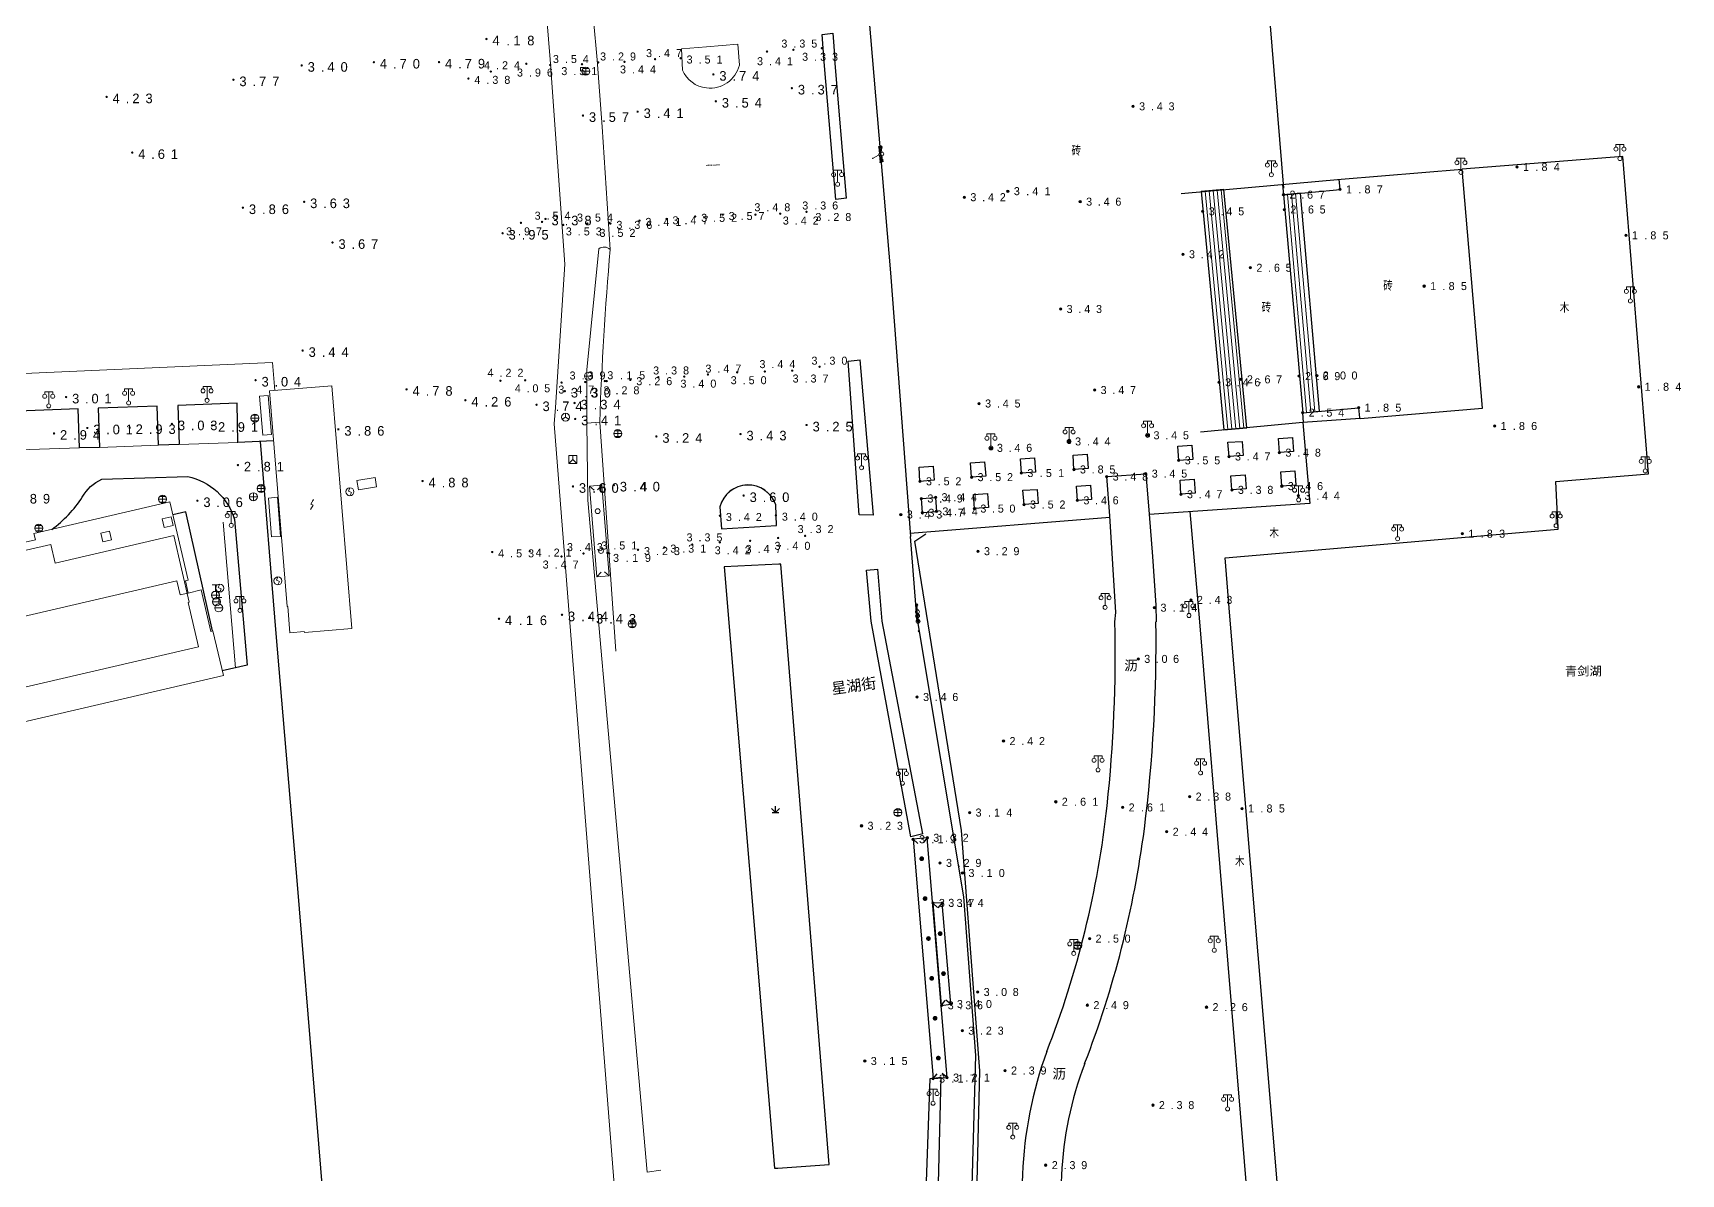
# Model space of a CAD drawing. Header units: metres. Extents: x 342272 to 345188, y 671156 to 672490.
# Drawn here: x 343150.7 to 343356.5, y 671413.8 to 671556.4 of the extents above; entities that cross this region are included whole.
import ezdxf
from ezdxf.enums import TextEntityAlignment as Align

# ---------------------------------------------------------------- set-up
doc = ezdxf.new("R2010")
doc.units = ezdxf.units.M
doc.header["$LTSCALE"] = 0.5
doc.header["$MEASUREMENT"] = 0
doc.linetypes.add('DGN Style 4', pattern=[0.2766, 0.1383, -0.06915, 0, -0.06915])
for name, color, linetype in [('00-地形', 251, 'Continuous'), ('00-文字', 251, 'Continuous'), ('00-示范段现状地形', 251, 'Continuous')]:
    doc.layers.add(name, color=color, linetype=linetype)
doc.layers.add('00-现状标高', color=2, linetype='Continuous', lineweight=0, plot=False)
for name, color, linetype, lineweight in [('公共设施纪念物', 8, 'Continuous', 0), ('地貌土质', 30, 'Continuous', 0), ('普通房屋', 8, 'Continuous', 0), ('通讯及其他管线设施', 252, 'Continuous', 0), ('道路中线', 7, 'Continuous', 0)]:
    doc.layers.add(name, color=color, linetype=linetype, lineweight=lineweight)
doc.styles.add('MtXpl_', font='simhei.ttf')
doc.styles.add('左斜等线体4.0', font='', dxfattribs={"height": 2.25})
doc.styles.add('正等线体2.0', font='MCS_Chinese1.shx', dxfattribs={"height": 2, "bigfont": 'MCS_Chinese1big.shx'})
doc.styles.add('正等线体2.4', font='MCS_Chinese1.shx', dxfattribs={"height": 2.4, "bigfont": 'MCS_Chinese1big.shx'})
doc.styles.add('细等线体3.0', font='MCS_Chinese1.shx', dxfattribs={"height": 3, "bigfont": 'MCS_Chinese1big.shx'})
doc.styles.get('左斜等线体4.0').set_extended_font_data('黑体', italic=True)

# ---------------------------------------------------------------- blocks, each defined once
blk = doc.blocks.new('155210_1')
at = {"layer": '公共设施纪念物', "lineweight": 0}
for p, q in [((-1, 2.9), (-1, 3.5)), ((-1, 3.5), (1, 3.5)), ((0, 0.5), (0, 3.5)), ((1, 3.5), (1, 2.9))]:
    blk.add_line(p, q, dxfattribs=at)
for centre in [(-1, 2.4), (0, 0), (1, 2.4)]:
    blk.add_circle(centre, 0.5, dxfattribs=at)
blk = doc.blocks.new('143902')
at = {"layer": '通讯及其他管线设施', "lineweight": 0}
blk.add_circle((0, 0), 0.5, dxfattribs=at)
blk = doc.blocks.new('172001')
at = {"layer": '通讯及其他管线设施', "lineweight": 0}
h = blk.add_hatch(color=256, dxfattribs=at)
edge = h.paths.add_edge_path()
edge.add_arc((3.85, 0), 0.15, 0, 360)
blk.add_line((3.7, 0), (0.5, 0), dxfattribs=at)
blk.add_circle((3.85, 0), 0.15, dxfattribs=at)
blk = doc.blocks.new('174201')
at = {"layer": '通讯及其他管线设施', "linetype": 'Continuous', "lineweight": 0}
for p, q in [((-1, 0), (1, 0)), ((-0.7, 0.7), (0.7, 0.7)), ((0, -1), (0, 1)), ((-0.7, -0.7), (0.7, -0.7))]:
    blk.add_line(p, q, dxfattribs=at)
blk.add_circle((0, 0), 1, dxfattribs=at)
blk = doc.blocks.new('213400_1')
at = {"layer": '00-现状标高', "linetype": 'Continuous', "lineweight": 0}
h = blk.add_hatch(color=256, dxfattribs=at)
edge = h.paths.add_edge_path()
edge.add_arc((0, 0), 0.3, 0, 360)
blk.add_circle((0, 0), 0.3, dxfattribs=at)
blk = doc.blocks.new('174201_2')
at = {"layer": '通讯及其他管线设施', "linetype": 'Continuous', "lineweight": 0}
for p, q in [((-1, 0), (1, 0)), ((-0.7, 0.7), (0.7, 0.7)), ((0, -1), (0, 1)), ((-0.7, -0.7), (0.7, -0.7))]:
    blk.add_line(p, q, dxfattribs=at)
blk.add_circle((0, 0), 1, dxfattribs=at)
blk = doc.blocks.new('174100_2')
at = {"layer": '通讯及其他管线设施', "linetype": 'Continuous', "lineweight": 0}
blk.add_line((-1, 0), (1, 0), dxfattribs=at)
blk.add_circle((0, 0), 1, dxfattribs=at)
blk = doc.blocks.new('174601_1')
at = {"layer": '通讯及其他管线设施', "linetype": 'Continuous', "lineweight": 0}
for q in [(-0.87, -0.5), (0, 1), (0.87, -0.5)]:
    blk.add_line((0, 0), q, dxfattribs=at)
blk.add_circle((0, 0), 1, dxfattribs=at)
blk = doc.blocks.new('155210')
at = {"layer": '公共设施纪念物', "linetype": 'Continuous', "lineweight": 0}
for p, q in [((-1, 2.9), (-1, 3.5)), ((-1, 3.5), (1, 3.5)), ((0, 0.5), (0, 3.5)), ((1, 3.5), (1, 2.9))]:
    blk.add_line(p, q, dxfattribs=at)
for centre in [(-1, 2.4), (0, 0), (1, 2.4)]:
    blk.add_circle(centre, 0.5, dxfattribs=at)
blk = doc.blocks.new('174200_2')
at = {"layer": '通讯及其他管线设施', "linetype": 'Continuous', "lineweight": 0}
for p, q in [((-1, 0), (1, 0)), ((0, 1), (0, -1))]:
    blk.add_line(p, q, dxfattribs=at)
blk.add_circle((0, 0), 1, dxfattribs=at)
blk = doc.blocks.new('175200_2')
at = {"layer": '通讯及其他管线设施', "linetype": 'Continuous', "lineweight": 0}
for p, q in [((-1, 0), (1, 0)), ((-0.8, 2.6), (0.8, 2.6)), ((0, 1), (0, 2.6))]:
    blk.add_line(p, q, dxfattribs=at)
blk.add_circle((0, 0), 1, dxfattribs=at)
blk = doc.blocks.new('174700_2')
at = {"layer": '通讯及其他管线设施', "linetype": 'Continuous', "lineweight": 0}
for p, q in [((0, 1), (-0.38, 0.18)), ((-0.38, 0.18), (0.38, -0.18)), ((0, -1), (0.38, -0.18))]:
    blk.add_line(p, q, dxfattribs=at)
blk.add_circle((0, 0), 1, dxfattribs=at)
blk = doc.blocks.new('171801_1')
at = {"layer": '通讯及其他管线设施', "linetype": 'Continuous', "lineweight": 0}
for p, q in [((0, 0), (0.64, 1.04)), ((0.05, 1.29), (0.73, 2.47)), ((0.05, 1.29), (0.64, 1.04))]:
    blk.add_line(p, q, dxfattribs=at)
blk.add_solid([(0.8, 2.6), (0.8, 2.08), (0.36, 2.31)], dxfattribs=at)
blk = doc.blocks.new('174700')
at = {"layer": '通讯及其他管线设施', "linetype": 'Continuous', "lineweight": 0}
for p, q in [((0, 1), (-0.38, 0.18)), ((-0.38, 0.18), (0.38, -0.18)), ((0, -1), (0.38, -0.18))]:
    blk.add_line(p, q, dxfattribs=at)
blk.add_circle((0, 0), 1, dxfattribs=at)
blk = doc.blocks.new('213400_5')
at = {"layer": '地貌土质', "linetype": 'Continuous', "lineweight": 0}
h = blk.add_hatch(color=30, dxfattribs=at)
edge = h.paths.add_edge_path()
edge.add_arc((0, 0), 0.3, 0, 360)
blk = doc.blocks.new('174602_3')
at = {"layer": '通讯及其他管线设施', "color": 7, "linetype": 'Continuous', "lineweight": 0}
for p, q in [((-1, 1), (-1, -1)), ((1, 1), (-1, 1)), ((-1, -1), (0, 0)), ((0, 0), (0, 1)), ((0, 0), (1, -1)), ((1, -1), (1, 1)), ((-1, -1), (1, -1))]:
    blk.add_line(p, q, dxfattribs=at)
blk = doc.blocks.new('174201_4')
at = {"layer": '通讯及其他管线设施', "color": 7, "linetype": 'Continuous', "lineweight": 0}
for p, q in [((-1, 0), (1, 0)), ((-0.7, 0.7), (0.7, 0.7)), ((0, -1), (0, 1)), ((-0.7, -0.7), (0.7, -0.7))]:
    blk.add_line(p, q, dxfattribs=at)
blk.add_circle((0, 0), 1, dxfattribs=at)

msp = doc.modelspace()

# ---------------------------------------------------------------- hatches: boundary and pattern name
at = {"layer": '00-地形', "lineweight": -3}
h = msp.add_hatch(color=256, dxfattribs=at)
edge = h.paths.add_edge_path()
edge.add_arc((343261.69, 671453.18), 0.3, 0, 360)
h = msp.add_hatch(color=256, dxfattribs=at)
edge = h.paths.add_edge_path()
edge.add_arc((343262.11, 671448.2), 0.3, 0, 360)
h = msp.add_hatch(color=256, dxfattribs=at)
edge = h.paths.add_edge_path()
edge.add_arc((343262.53, 671443.21), 0.3, 0, 360)
h = msp.add_hatch(color=256, dxfattribs=at)
edge = h.paths.add_edge_path()
edge.add_arc((343263.99, 671443.82), 0.3, 0, 360)
h = msp.add_hatch(color=256, dxfattribs=at)
edge = h.paths.add_edge_path()
edge.add_arc((343264.41, 671438.83), 0.3, 0, 360)
h = msp.add_hatch(color=256, dxfattribs=at)
edge = h.paths.add_edge_path()
edge.add_arc((343262.94, 671438.23), 0.3, 0, 360)
h = msp.add_hatch(color=256, dxfattribs=at)
edge = h.paths.add_edge_path()
edge.add_arc((343263.36, 671433.25), 0.3, 0, 360)
h = msp.add_hatch(color=256, dxfattribs=at)
edge = h.paths.add_edge_path()
edge.add_arc((343263.77, 671428.27), 0.3, 0, 360)

# ---------------------------------------------------------------- linework, layer by layer
for p, q in [((343253.86, 671572.85), (343257.79, 671526.39)), ((343249.24, 671556.18), (343250.59, 671556.31)), ((343249.51, 671552.76), (343249.24, 671556.18)), ((343250.59, 671556.31), (343250.85, 671553.05)), ((343250.95, 671535.55), (343249.51, 671552.76)), ((343252.31, 671535.7), (343250.85, 671553.05)), ((343252.31, 671535.7), (343250.95, 671535.55)), ((343257.79, 671526.39), (343260.28, 671493.43)), ((343252.5, 671515.33), (343254.01, 671515.52)), ((343253.86, 671496.14), (343252.5, 671515.33)), ((343255.65, 671496.09), (343254.01, 671515.52)), ((343236.48, 671497.16), (343236.66, 671494.41)), ((343243.55, 671494.82), (343243.45, 671497.39)), ((343236.66, 671494.41), (343243.55, 671494.82)), ((343255.65, 671496.09), (343253.86, 671496.14)), ((343261.13, 671482.84), (343260.28, 671493.43)), ((343260.85, 671492.85), (343262.19, 671493.76)), ((343266.65, 671456.69), (343260.85, 671492.85)), ((343243.85, 671489.99), (343237, 671489.67)), ((343237, 671489.67), (343243.29, 671414.5)), ((343244.07, 671490), (343243.85, 671489.99)), ((343250.13, 671414.98), (343244.07, 671490)), ((343254.79, 671489.25), (343256.21, 671489.34)), ((343255.37, 671482.85), (343254.79, 671489.25)), ((343256.76, 671482.85), (343256.21, 671489.34)), ((343260.34, 671455.9), (343255.37, 671482.85)), ((343261.83, 671456.31), (343256.76, 671482.85)), ((343261.15, 671482.84), (343266.9, 671448.43)), ((343261.17, 671483.78), (343261.25, 671482.84)), ((343261.17, 671483.52), (343261.23, 671482.84)), ((343242.92, 671459.46), (343243.42, 671458.96)), ((343243.42, 671458.96), (343243.42, 671459.76)), ((343243.42, 671458.96), (343243.8, 671459.34)), ((343243.8, 671459.34), (343243.92, 671459.46)), ((343243.02, 671458.96), (343243.8, 671458.96)), ((343243.8, 671458.96), (343243.82, 671458.96)), ((343261.83, 671456.31), (343260.34, 671455.9)), ((343262.38, 671455.79), (343260.61, 671455.61)), ((343260.61, 671455.61), (343261.22, 671455.1)), ((343260.61, 671455.61), (343263.11, 671425.7)), ((343262.38, 671455.79), (343261.87, 671455.18)), ((343264.86, 671425.83), (343262.38, 671455.79)), ((343268.93, 671426.67), (343266.65, 671456.69)), ((343264.26, 671447.66), (343263.06, 671447.63)), ((343263.06, 671447.63), (343263.65, 671447.09)), ((343263.06, 671447.63), (343264.11, 671434.84)), ((343264.26, 671447.66), (343263.72, 671447.06)), ((343265.34, 671435.02), (343264.26, 671447.66)), ((343266.9, 671448.43), (343268.4, 671428.59)), ((343264.11, 671434.84), (343264.61, 671435.47)), ((343264.11, 671434.84), (343265.34, 671435.02)), ((343265.34, 671435.02), (343264.72, 671435.52)), ((343268.4, 671428.59), (343267.69, 671403.9)), ((343264.86, 671425.83), (343264.25, 671426.35)), ((343268.35, 671400.8), (343268.93, 671426.67)), ((343261.96, 671402.99), (343262.74, 671425.74)), ((343262.74, 671425.74), (343264.12, 671425.88)), ((343263.11, 671425.7), (343263.63, 671426.31)), ((343263.11, 671425.7), (343264.86, 671425.83)), ((343263.54, 671402.33), (343264.12, 671425.88)), ((343243.29, 671414.5), (343243.72, 671414.53)), ((343243.72, 671414.53), (343250.13, 671414.98))]:
    msp.add_line(p, q, dxfattribs=at)
at = {"layer": '00-地形', "linetype": 'Continuous', "lineweight": 0}
for p, q in [((343193.4, 671500.8), (343191.12, 671500.42)), ((343193.59, 671499.66), (343193.4, 671500.8)), ((343193.4, 671500.8), (343193.4, 671500.8)), ((343191.12, 671500.42), (343191.32, 671499.28)), ((343191.32, 671499.28), (343193.59, 671499.66)), ((343220.17, 671499.74), (343220.78, 671499.22)), ((343221.71, 671499.86), (343221.19, 671499.25)), ((343167.91, 671495.9), (343166.82, 671495.65)), ((343166.82, 671495.65), (343167.07, 671494.57)), ((343167.07, 671494.57), (343168.16, 671494.82)), ((343168.16, 671494.82), (343167.91, 671495.9)), ((343160.21, 671494.11), (343159.13, 671493.86)), ((343159.13, 671493.86), (343159.38, 671492.78)), ((343159.38, 671492.78), (343160.46, 671493.03)), ((343160.46, 671493.03), (343160.21, 671494.11)), ((343221.12, 671488.38), (343221.64, 671488.99)), ((343222.66, 671488.51), (343222.05, 671489.03))]:
    msp.add_line(p, q, dxfattribs=at)
at = {"layer": '00-地形', "linetype": 'Continuous', "lineweight": 13, "flags": 128}
for points in [[(343215.27, 671553.04), (343213.48, 671574.95)], [(343220.67, 671558), (343221.14, 671553)], [(343220.67, 671558), (343221.14, 671553), (343221.78, 671544.64), (343222.77, 671529.3)], [(343231.69, 671554.36), (343234.81, 671554.63)], [(343215.92, 671509.56), (343217.12, 671527.45), (343215.27, 671553.04)], [(343219.84, 671507.59), (343219.98, 671498), (343227.38, 671414.02), (343229.09, 671414.26)], [(343221.47, 671507.71), (343223.47, 671479.1)], [(343243.85, 671489.99), (343237, 671489.67), (343243.28, 671414.5)], [(343243.71, 671414.53), (343250.13, 671414.98), (343244.07, 671490), (343243.85, 671489.99)]]:
    msp.add_lwpolyline(points, dxfattribs=at)
for points in [[(343234.8, 671549.48, -0.266181), (343231.79, 671551.71), (343231.69, 671554.36)], [(343234.81, 671554.63), (343238.73, 671554.96), (343238.91, 671552.34, -0.378682), (343234.8, 671549.48)], [(343221.47, 671507.71, -0.013856), (343222.77, 671529.3, 0.37667), (343221.37, 671529.39), (343219.85, 671514.26), (343219.84, 671507.59)], [(343213.69, 671399.46, 0.222826), (343223.47, 671409.86), (343215.78, 671507.52), (343215.92, 671509.56)], [(343236.66, 671494.41), (343243.55, 671494.82), (343243.44, 671497.39, 0.74541), (343236.48, 671497.16), (343236.66, 671494.41)]]:
    msp.add_lwpolyline(points, format="xyb", dxfattribs=at)
at = {"layer": '00-地形', "linetype": 'Continuous', "lineweight": 0, "flags": 128}
for points in [[(343006.8, 671508.76), (343095.01, 671511.4), (343180.58, 671515.19), (343180.87, 671511.69)], [(343219.84, 671507.59), (343221.47, 671507.71)], [(343166.35, 671504.84), (343158.98, 671504.57)], [(343176.26, 671505.2), (343168.91, 671504.95)], [(343156.46, 671504.5), (343148.98, 671504.25)], [(343220.17, 671499.74), (343221.12, 671488.38), (343222.66, 671488.51), (343221.71, 671499.86), (343220.17, 671499.74)], [(343175.96, 671477.03), (343174.4, 671495.21)]]:
    msp.add_lwpolyline(points, dxfattribs=at)
at = {"layer": '00-地形', "lineweight": -3, "flags": 128}
for points in [[(343180.7, 671505.38), (343176.26, 671505.2), (343176.17, 671510.09), (343168.76, 671509.81), (343168.91, 671504.95), (343166.35, 671504.84), (343166.17, 671509.73), (343158.81, 671509.47), (343158.98, 671504.57), (343156.46, 671504.5), (343156.29, 671509.38), (343148.81, 671509.12), (343148.98, 671504.25), (343146.46, 671504.14), (343146.29, 671509.03), (343138.97, 671508.77)], [(343168.76, 671509.81), (343168.76, 671509.81)], [(343187.94, 671398.31), (343183.69, 671449.95), (343181.06, 671481.32), (343179.08, 671505.31)], [(343173.1, 671481.65), (343169.76, 671496.51), (343168.14, 671496.13)]]:
    msp.add_lwpolyline(points, dxfattribs=at)
msp.add_lwpolyline([(343153, 671494.33, 0.094729), (343156.82, 671498.36, -0.152358), (343159.25, 671500.61), (343170.01, 671500.92, -0.274799), (343175.84, 671495.58), (343177.41, 671477.35), (343174.31, 671476.67)], format="xyb", dxfattribs=at)
at = {"layer": '00-地形', "linetype": 'Continuous', "lineweight": 0}
for centre in [(343221.21, 671496.61), (343221.62, 671491.63)]:
    msp.add_circle(centre, 0.3, dxfattribs=at)
at = {"layer": '00-地形', "lineweight": -3}
msp.add_arc((343240, 671496.24), 3.64, 18.4539, 165.2588, dxfattribs=at)
at = {"layer": '00-示范段现状地形', "lineweight": -3}
for p, q in [((343303.95, 671572.76), (343306.87, 671536.96)), ((343349.28, 671540.93), (343329.21, 671539.34)), ((343352.49, 671501.29), (343349.28, 671540.93)), ((343294.09, 671536.31), (343314.11, 671538.09)), ((343313.95, 671536.8), (343313.83, 671538.07)), ((343314.11, 671538.09), (343329.21, 671539.34)), ((343331.75, 671509.49), (343329.21, 671539.34)), ((343299.45, 671536.8), (343296.59, 671536.53)), ((343299.45, 671536.79), (343296.59, 671536.53)), ((343296.59, 671536.53), (343299.43, 671506.75)), ((343302.3, 671507.02), (343299.45, 671536.8)), ((343302.3, 671507.02), (343299.45, 671536.79)), ((343306.77, 671537.44), (343306.89, 671536.15)), ((343306.89, 671536.15), (343313.95, 671536.8)), ((343309, 671536.34), (343306.89, 671536.15)), ((343306.89, 671536.15), (343309.29, 671508.91)), ((343311.39, 671509.1), (343309, 671536.34)), ((343309.29, 671508.91), (343316.27, 671509.53)), ((343309.29, 671508.91), (343311.39, 671509.1)), ((343309.4, 671507.68), (343309.29, 671508.91)), ((343316.27, 671509.53), (343316.39, 671508.27)), ((343316.45, 671508.19), (343331.75, 671509.49)), ((343309.29, 671507.67), (343296.5, 671506.47)), ((343299.43, 671506.75), (343302.3, 671507.02)), ((343316.45, 671508.19), (343309.29, 671507.67)), ((343309.29, 671507.67), (343310.18, 671497.57)), ((343293.67, 671504.73), (343295.44, 671504.85)), ((343293.8, 671502.95), (343293.67, 671504.73)), ((343295.44, 671504.85), (343295.56, 671503.08)), ((343299.95, 671505.21), (343301.72, 671505.33)), ((343300.08, 671503.43), (343299.95, 671505.21)), ((343301.72, 671505.33), (343301.85, 671503.56)), ((343306.25, 671505.69), (343308.02, 671505.82)), ((343306.38, 671503.92), (343306.25, 671505.69)), ((343308.02, 671505.82), (343308.15, 671504.04)), ((343267.79, 671502.63), (343269.55, 671502.75)), ((343267.92, 671500.85), (343267.79, 671502.63)), ((343269.55, 671502.75), (343269.68, 671500.98)), ((343274.01, 671503.14), (343275.78, 671503.27)), ((343274.14, 671501.36), (343274.01, 671503.14)), ((343275.78, 671503.27), (343275.9, 671501.49)), ((343280.59, 671503.59), (343282.35, 671503.72)), ((343280.71, 671501.81), (343280.59, 671503.59)), ((343282.35, 671503.72), (343282.48, 671501.94)), ((343295.56, 671503.08), (343293.8, 671502.95)), ((343301.85, 671503.56), (343300.08, 671503.43)), ((343308.15, 671504.04), (343306.38, 671503.92)), ((343261.35, 671502.11), (343263.11, 671502.23)), ((343261.47, 671500.33), (343261.35, 671502.11)), ((343263.24, 671500.46), (343261.47, 671500.33)), ((343263.11, 671502.23), (343263.24, 671500.46)), ((343269.68, 671500.98), (343267.92, 671500.85)), ((343275.9, 671501.49), (343274.14, 671501.36)), ((343282.48, 671501.94), (343280.71, 671501.81)), ((343284.8, 671500.92), (343289.68, 671501.29)), ((343285.19, 671496.04), (343284.8, 671500.92)), ((343289.68, 671501.29), (343290.12, 671496.25)), ((343293.96, 671500.49), (343295.72, 671500.61)), ((343294.08, 671498.71), (343293.96, 671500.49)), ((343295.72, 671500.61), (343295.85, 671498.84)), ((343300.32, 671501.04), (343302.08, 671501.16)), ((343300.44, 671499.26), (343300.32, 671501.04)), ((343302.08, 671501.16), (343302.21, 671499.38)), ((343306.55, 671501.51), (343308.32, 671501.64)), ((343306.68, 671499.73), (343306.55, 671501.51)), ((343308.32, 671501.64), (343308.44, 671499.86)), ((343340.9, 671500.32), (343352.49, 671501.29)), ((343268.15, 671498.7), (343269.91, 671498.83)), ((343268.27, 671496.92), (343268.15, 671498.7)), ((343269.91, 671498.83), (343270.04, 671497.05)), ((343274.34, 671499.21), (343276.1, 671499.33)), ((343274.47, 671497.43), (343274.34, 671499.21)), ((343276.1, 671499.33), (343276.23, 671497.56)), ((343281.02, 671499.73), (343282.78, 671499.86)), ((343281.14, 671497.95), (343281.02, 671499.73)), ((343282.78, 671499.86), (343282.91, 671498.08)), ((343295.85, 671498.84), (343294.08, 671498.71)), ((343302.21, 671499.38), (343300.44, 671499.26)), ((343308.44, 671499.86), (343306.68, 671499.73)), ((343341.22, 671494.35), (343340.9, 671500.32)), ((343261.65, 671498.18), (343263.42, 671498.31)), ((343261.78, 671496.4), (343261.65, 671498.18)), ((343263.55, 671496.53), (343261.78, 671496.4)), ((343263.42, 671498.31), (343263.55, 671496.53)), ((343270.04, 671497.05), (343268.27, 671496.92)), ((343276.23, 671497.56), (343274.47, 671497.43)), ((343282.91, 671498.08), (343281.14, 671497.95)), ((343310.18, 671497.57), (343290.12, 671496.19)), ((343295.2, 671496.57), (343296.38, 671482.77)), ((343285.21, 671495.8), (343260.24, 671493.82)), ((343285.94, 671483.96), (343285.19, 671496.04)), ((343290.12, 671496.25), (343290.5, 671490.96)), ((343299.58, 671490.78), (343341.22, 671494.35)), ((343290.5, 671490.96), (343290.92, 671484.86)), ((343300.19, 671483.5), (343299.58, 671490.78)), ((343290.92, 671484.86), (343290.96, 671482.78)), ((343285.83, 671482.79), (343285.94, 671483.96)), ((343296.38, 671482.77), (343303.91, 671391.69)), ((343307.08, 671400.95), (343300.19, 671483.5))]:
    msp.add_line(p, q, dxfattribs=at)
at = {"layer": '00-示范段现状地形', "lineweight": 0}
for p, q in [((343299.45, 671536.79), (343296.59, 671536.53)), ((343299.93, 671506.79), (343297.08, 671536.58)), ((343300.42, 671506.84), (343297.58, 671536.62)), ((343300.92, 671506.89), (343298.08, 671536.67)), ((343301.42, 671506.93), (343298.58, 671536.71)), ((343301.92, 671506.98), (343299.08, 671536.75)), ((343302.3, 671507.02), (343299.45, 671536.79)), ((343309, 671536.34), (343306.89, 671536.15)), ((343309.78, 671508.95), (343307.39, 671536.19)), ((343310.28, 671509), (343307.89, 671536.24)), ((343310.78, 671509.04), (343308.39, 671536.28)), ((343311.39, 671509.1), (343309, 671536.34)), ((343309.29, 671508.91), (343311.39, 671509.1)), ((343299.43, 671506.75), (343302.3, 671507.02))]:
    msp.add_line(p, q, dxfattribs=at)
at = {"layer": '00-示范段现状地形', "lineweight": -3}
for centre, radius, start, end in [((343108.38, 671478.84), 177.49, 353.8424, 1.275), ((343100.37, 671480.5), 190.6, 352.8926, 0.6871), ((343166.88, 671472.5), 118.65, 338.54, 353.8587), ((343164.47, 671473.07), 126.07, 338.8459, 352.6375), ((343325.39, 671411.65), 51.15, 160.0671, 195.2643), ((343323.21, 671411.76), 44.09, 158.9767, 196.1836)]:
    msp.add_arc(centre, radius, start, end, dxfattribs=at)
at = {"layer": '普通房屋', "lineweight": 0, "flags": 128}
for points in [[(343139.71, 671468), (343174.45, 671476.07), (343173.15, 671481.66), (343172.86, 671481.59), (343171.66, 671486.76), (343170.06, 671486.38), (343169.71, 671487.9), (343170.04, 671487.98), (343167.76, 671497.76), (343150.78, 671493.81), (343150.96, 671493.03), (343147.25, 671492.17), (343147.07, 671492.95), (343117.95, 671486.19), (343119.43, 671479.82), (343119.72, 671479.88), (343120.87, 671474.95)], [(343170.04, 671485.21), (343170.19, 671485.25), (343168.26, 671493.56), (343153.42, 671490.12), (343152.88, 671492.45), (343147.29, 671491.15), (343147.83, 671488.82), (343119.63, 671482.26), (343121.04, 671476.23), (343120.89, 671476.19), (343121.16, 671475.02), (343120.87, 671474.95), (343122.93, 671466.07), (343123.33, 671466.09), (343123.34, 671465.93), (343139.77, 671466.53), (343139.64, 671469.83), (343135.45, 671468.86), (343135.44, 671468.97), (343134.92, 671471.2), (343171.33, 671479.66), (343170.04, 671485.21)], [(343120.46, 671476.71), (343128.35, 671478.54), (343128.22, 671479.13), (343132.83, 671480.2), (343132.97, 671479.61), (343168.62, 671487.9), (343169.03, 671486.14), (343170.01, 671486.37)]]:
    msp.add_lwpolyline(points, dxfattribs=at)
at = {"layer": '通讯及其他管线设施', "lineweight": 0}
for p, q in [((343256.5, 671542.11), (343256.62, 671542.24)), ((343256.52, 671541.95), (343256.63, 671542.09)), ((343256.69, 671541.37), (343256.62, 671542.24)), ((343256.62, 671542.24), (343256.75, 671542.13)), ((343256.63, 671542.09), (343256.77, 671541.97)), ((343256.77, 671540.4), (343256.63, 671540.52)), ((343256.78, 671540.25), (343256.65, 671540.36)), ((343256.71, 671541.12), (343256.78, 671540.25)), ((343256.88, 671540.54), (343256.77, 671540.4)), ((343256.9, 671540.38), (343256.78, 671540.25)), ((343260.96, 671484.89), (343261.07, 671485.02)), ((343260.97, 671484.73), (343261.08, 671484.87)), ((343261.14, 671484.15), (343261.07, 671485.02)), ((343261.07, 671485.02), (343261.2, 671484.91)), ((343261.08, 671484.87), (343261.22, 671484.75)), ((343261.05, 671483.7), (343261.16, 671483.83)), ((343261.06, 671483.55), (343261.18, 671483.68)), ((343261.24, 671482.93), (343261.11, 671483.05)), ((343261.25, 671482.78), (343261.12, 671482.89)), ((343261.24, 671482.96), (343261.16, 671483.83)), ((343261.16, 671483.83), (343261.3, 671483.72)), ((343261.18, 671483.68), (343261.31, 671483.57)), ((343261.18, 671483.65), (343261.25, 671482.78)), ((343261.35, 671483.07), (343261.24, 671482.93)), ((343261.37, 671482.92), (343261.25, 671482.78))]:
    msp.add_line(p, q, dxfattribs=at)
at = {"layer": '通讯及其他管线设施', "linetype": 'Continuous', "lineweight": 0, "flags": 128}
for points in [[(343179.37, 671506.11), (343178.96, 671510.98), (343180.03, 671511.07), (343180.44, 671506.2), (343179.37, 671506.11)], [(343190.49, 671481.93), (343188.01, 671512.27), (343180.19, 671511.63), (343182.4, 671484.68), (343182.5, 671484.69), (343182.77, 671481.4), (343184.56, 671481.55), (343184.57, 671481.45), (343190.49, 671481.93)], [(343180.08, 671498.25), (343180.47, 671493.38), (343181.58, 671493.46), (343181.19, 671498.34), (343180.08, 671498.25)]]:
    msp.add_lwpolyline(points, dxfattribs=at)
at = {"layer": '通讯及其他管线设施', "lineweight": 0}
for centre, radius in [((343256.7, 671541.24), 0.25), ((343261.15, 671484.03), 0.25), ((343261.17, 671483.78), 0.125), ((343261.25, 671482.84), 0.125)]:
    msp.add_circle(centre, radius, dxfattribs=at)
at = {"layer": '道路中线', "color": 3, "linetype": 'DGN Style 4', "lineweight": 0}
msp.add_line((343234.79, 671539.81), (343236.41, 671539.87), dxfattribs=at)

# ---------------------------------------------------------------- block references
at = {"layer": '00-现状标高', "color": 30, "linetype": 'Continuous', "lineweight": 0, "xscale": 0.5, "yscale": 0.5, "zscale": 0.5}
for p in [(343207.31, 671555.6), (343242.36, 671554.03), (343245.66, 671554.25), (343249.21, 671554.45), (343184.23, 671552.3), (343193.25, 671552.7), (343201.39, 671552.71), (343212.29, 671552.5), (343215.28, 671552.35), (343219.25, 671552.45), (343221.28, 671552.67), (343224.56, 671552.74), (343228.38, 671553.08), (343231.57, 671553.2), (343175.7, 671550.51), (343205.06, 671550.66), (343207.86, 671551.53), (343235.66, 671551.18), (343159.86, 671548.37), (343235.97, 671547.82), (343245.47, 671549.46), (343219.37, 671546.03), (343226.2, 671546.52), (343163.06, 671541.41), (343176.89, 671534.52), (343184.54, 671535.26), (343233.39, 671533.42), (343236.82, 671533.65), (343240.92, 671533.65), (343244.01, 671533.77), (343247.3, 671534), (343209.33, 671531.33), (343211.62, 671532.63), (343214.26, 671532.75), (343214.69, 671533.12), (343216.91, 671532.37), (343219.92, 671532.54), (343222.62, 671532.62), (343222.8, 671532.54), (343226.43, 671532.91), (343229.81, 671533.11), (343188.08, 671530.17), (343184.35, 671516.67), (343178.47, 671512.97), (343209.06, 671512.9), (343212.15, 671512.96), (343216.7, 671512.67), (343219.65, 671512.74), (343222.1, 671512.86), (343222.33, 671512.85), (343225.29, 671513.01), (343228.78, 671513.34), (343232.02, 671513.42), (343234.98, 671513.68), (343238.62, 671513.95), (343242.09, 671514.05), (343245.52, 671514.16), (343248.93, 671514.65), (343154.8, 671510.86), (343197.33, 671511.82), (343217.11, 671511.6), (343204.68, 671510.47), (343213.57, 671509.9), (343218.32, 671510.12), (343157.45, 671507), (343162.74, 671507.04), (343168.02, 671507.51), (343173.03, 671507.31), (343188.81, 671506.83), (343218.4, 671508.13), (343247.31, 671507.37), (343153.29, 671506.32), (343228.54, 671505.94), (343239.05, 671506.24), (343176.26, 671502.36), (343199.33, 671500.37), (343218.12, 671499.69), (343223.23, 671499.86), (343239.44, 671498.55), (343171.2, 671497.91), (343236.48, 671496.04), (343243.47, 671496.08), (343229.53, 671492.08), (343233.02, 671492.43), (343236.47, 671492.7), (343240.25, 671492.9), (343243.75, 671493.26), (343247.12, 671493.52), (343208.03, 671491.5), (343212.72, 671491.6), (343216.69, 671490.94), (343219.44, 671491.32), (343222.42, 671491.39), (343222.64, 671491.32), (343226.25, 671491.78), (343208.88, 671483.16), (343216.75, 671483.66), (343220.25, 671483.35)]:
    msp.add_blockref('213400_5', p, dxfattribs=at)
at = {"layer": '00-现状标高', "lineweight": 0, "xscale": 0.5, "yscale": 0.5, "zscale": 0.5}
for p in [(343288.1, 671547.18), (343336.06, 671539.6), (343267.02, 671535.83), (343272.45, 671536.58), (343306.89, 671536.15), (343313.95, 671536.8), (343281.48, 671535.27), (343296.8, 671534.07), (343307, 671534.29), (343349.66, 671531.06), (343294.33, 671528.7), (343302.75, 671527.02), (343324.46, 671524.72), (343279.04, 671521.87), (343298.84, 671512.71), (343301.57, 671513.07), (343308.83, 671513.48), (343311.05, 671513.55), (343283.29, 671511.73), (343351.25, 671512.14), (343268.86, 671510.05), (343309.29, 671508.91), (343316.27, 671509.53), (343333.26, 671507.24), (343270.34, 671504.51), (343280.1, 671505.31), (343289.9, 671506.08), (343293.8, 671502.95), (343300.08, 671503.43), (343306.38, 671503.92), (343261.47, 671500.33), (343267.92, 671500.85), (343274.14, 671501.36), (343280.71, 671501.81), (343284.8, 671500.92), (343289.68, 671501.29), (343263.42, 671498.34), (343294.08, 671498.71), (343300.44, 671499.26), (343306.68, 671499.73), (343308.75, 671498.53), (343259.08, 671496.18), (343261.65, 671498.18), (343261.78, 671496.4), (343263.52, 671496.57), (343268.27, 671496.92), (343274.47, 671497.43), (343281.14, 671497.95), (343329.23, 671493.78), (343268.72, 671491.6), (343290.77, 671484.55), (343295.32, 671485.51), (343288.74, 671478.15), (343261.11, 671473.38), (343271.91, 671467.88), (343278.44, 671460.29), (343286.79, 671459.59), (343295.16, 671460.94), (343301.71, 671459.45), (343254.17, 671457.29), (343267.67, 671458.94), (343260.61, 671455.61), (343262.38, 671455.79), (343292.29, 671456.55), (343263.97, 671452.66), (343266.78, 671451.39), (343263.09, 671447.65), (343264.26, 671447.66), (343282.66, 671443.19), (343268.68, 671436.52), (343264.19, 671434.86), (343265.34, 671435.02), (343282.39, 671434.88), (343297.27, 671434.63), (343266.75, 671431.69), (343254.58, 671427.9), (343272.1, 671426.71), (343263.11, 671425.7), (343264.86, 671425.83), (343290.57, 671422.39), (343277.19, 671414.89)]:
    msp.add_blockref('213400_1', p, dxfattribs=at)
at = {"layer": '公共设施纪念物', "lineweight": 0, "xscale": 0.5, "yscale": 0.5, "zscale": 0.5}
for p in [(343348.92, 671540.65), (343305.37, 671538.64), (343329.05, 671538.94), (343251.18, 671537.45), (343350.22, 671522.87), (343280.1, 671505.31), (343289.9, 671506.08), (343270.34, 671504.51), (343254.17, 671502.03), (343352.08, 671501.63), (343308.78, 671498.02), (343340.95, 671494.79), (343321.14, 671493.16), (343284.6, 671484.58), (343295.08, 671483.57), (343283.72, 671464.28), (343296.52, 671463.9), (343259.27, 671462.61), (343280.68, 671441.34), (343298.24, 671441.74), (343263.1, 671422.63), (343299.91, 671421.92), (343273.07, 671418.4)]:
    msp.add_blockref('155210_1', p, dxfattribs=at)
at = {"layer": '公共设施纪念物', "linetype": 'Continuous', "lineweight": 0, "xscale": 0.5, "yscale": 0.5, "zscale": 0.5}
for p in [(343152.63, 671509.76), (343162.61, 671510.13), (343172.41, 671510.44), (343175.44, 671494.83), (343176.52, 671484.2)]:
    msp.add_blockref('155210', p, dxfattribs=at)
at = {"layer": '通讯及其他管线设施', "linetype": 'Continuous', "lineweight": 0, "xscale": 0.5, "yscale": 0.5, "zscale": 0.5}
for name, p in [('174201_2', (343219.73, 671551.57)), ('174100_2', (343220.06, 671513.48)), ('174201_2', (343178.39, 671508.23)), ('174601_1', (343217.19, 671508.35)), ('174201_2', (343223.71, 671506.29)), ('174201_2', (343166.86, 671498.1)), ('174200_2', (343178.19, 671498.41)), ('174201_2', (343179.16, 671499.43)), ('171801_1', (343185.34, 671496.83)), ('174201_2', (343151.39, 671494.48)), ('174700_2', (343181.26, 671487.9)), ('175200_2', (343173.45, 671486.11)), ('175200_2', (343173.59, 671485.27)), ('174700_2', (343174, 671486.99)), ('175200_2', (343173.87, 671484.51))]:
    msp.add_blockref(name, p, dxfattribs=at)
at = {"layer": '通讯及其他管线设施', "lineweight": 0}
for name, p, xscale, yscale, zscale, rotation in [('172001', (343256.41, 671541.16), 0.25, 0.25, 0.25, 94.92105391790248), ('172001', (343256.41, 671541.16), 0.25, 0.25, 0.25, 209.4804879405068), ('143902', (343256.41, 671541.16), 0.25, 0.25, 0.25, 274.8241231939553), ('172001', (343256.41, 671541.16), 0.25, 0.25, 0.25, 274.8241231939553), ('172001', (343261.23, 671482.84), 0.5, 0.5, 0.5, 94.82412311826157), ('143902', (343261.17, 671483.52), 0.5, 0.5, 0.5, 274.8241200477926), ('143902', (343261.23, 671482.84), 0.5, 0.5, 0.5, 94.82412311826157), ('172001', (343261.17, 671483.52), 0.5, 0.5, 0.5, 274.8241200477926)]:
    msp.add_blockref(name, p, dxfattribs=dict(at, xscale=xscale, yscale=yscale, zscale=zscale, rotation=rotation))
at = {"layer": '通讯及其他管线设施', "color": 7, "linetype": 'Continuous', "lineweight": 0, "xscale": 0.5, "yscale": 0.5, "zscale": 0.5}
for name, p in [('174602_3', (343218.12, 671503.06)), ('174201_4', (343225.51, 671482.51))]:
    msp.add_blockref(name, p, dxfattribs=at)
at = {"layer": '通讯及其他管线设施', "color": 4, "linetype": 'Continuous', "lineweight": 0, "xscale": 0.5, "yscale": 0.5, "zscale": 0.5}
msp.add_blockref('174700', (343190.25, 671499.03), dxfattribs=at)
at = {"layer": '通讯及其他管线设施', "lineweight": 0, "xscale": 0.5, "yscale": 0.5, "zscale": 0.5}
for p in [(343258.72, 671458.95), (343281.18, 671442.34)]:
    msp.add_blockref('174201', p, dxfattribs=at)

# ---------------------------------------------------------------- texts
at = {"layer": '00-地形', "lineweight": -3, "style": 'MtXpl_'}
msp.add_text('星湖街', height=1.375, rotation=7.6724, dxfattribs=at).set_placement((343250.51, 671473.74))
at = {"layer": '00-地形', "lineweight": -3, "style": '左斜等线体4.0', "oblique": 345}
msp.add_text('青剑湖', height=1.125, dxfattribs=at).set_placement((343342.04, 671476.07))
at = {"layer": '00-文字', "lineweight": -3, "style": '细等线体3.0'}
for s, p in [('砖', (343281, 671541.64)), ('砖', (343319.94, 671524.77)), ('砖', (343304.75, 671522.06)), ('木', (343341.99, 671522.04)), ('木', (343305.71, 671493.89)), ('木', (343301.42, 671452.84))]:
    msp.add_text(s, height=1.25, dxfattribs=at).set_placement(p, align=Align.MIDDLE_CENTER)
at = {"layer": '00-文字', "lineweight": -3, "style": 'MtXpl_'}
for p in [(343286.99, 671476.71), (343278.01, 671425.69)]:
    msp.add_text('沥', height=1.25, dxfattribs=at).set_placement(p)
at = {"layer": '00-现状标高', "color": 30, "linetype": 'Continuous', "lineweight": 0, "attachment_point": 4, "line_spacing_factor": 0.6}
for s, insert, char_height, style in [('\\T1.951;4.18', (343208.06, 671555.4), 1.2, '正等线体2.4'), ('\\T2.010;3.47', (343227.25, 671553.83), 1, '正等线体2.0'), ('\\T2.010;3.35', (343244.16, 671555.02), 1, '正等线体2.0'), ('\\T1.841;3.40', (343184.98, 671552.1), 1.2, '正等线体2.4'), ('\\T1.841;4.70', (343194, 671552.5), 1.2, '正等线体2.4'), ('\\T1.841;4.79', (343202.14, 671552.51), 1.2, '正等线体2.4'), ('\\T2.010;4.24', (343207.02, 671552.32), 1, '正等线体2.0'), ('\\T2.010;3.96', (343211.13, 671551.4), 1, '正等线体2.0'), ('\\T2.010;3.54', (343215.62, 671553.09), 1, '正等线体2.0'), ('\\T2.010;3.51', (343216.67, 671551.58), 1, '正等线体2.0'), ('\\T2.010;3.29', (343221.51, 671553.41), 1, '正等线体2.0'), ('\\T2.010;3.44', (343224, 671551.79), 1, '正等线体2.0'), ('\\T2.010;3.51', (343232.32, 671553.03), 1, '正等线体2.0'), ('\\T2.010;3.41', (343241.12, 671552.82), 1, '正等线体2.0'), ('\\T2.010;3.33', (343246.75, 671553.37), 1, '正等线体2.0'), ('\\T1.841;3.77', (343176.45, 671550.3), 1.2, '正等线体2.4'), ('\\T2.010;4.38', (343205.81, 671550.49), 1, '正等线体2.0'), ('\\T1.841;3.74', (343236.41, 671550.98), 1.2, '正等线体2.4'), ('\\T1.841;3.37', (343246.22, 671549.26), 1.2, '正等线体2.4'), ('\\T1.841;4.23', (343160.61, 671548.17), 1.2, '正等线体2.4'), ('\\T1.841;3.54', (343236.72, 671547.62), 1.2, '正等线体2.4'), ('\\T1.841;3.57', (343220.12, 671545.83), 1.2, '正等线体2.4'), ('\\T1.841;3.41', (343226.95, 671546.32), 1.2, '正等线体2.4'), ('\\T1.825;4.61', (343163.81, 671541.21), 1.2, '正等线体2.4'), ('\\T1.825;3.63', (343185.29, 671535.06), 1.2, '正等线体2.4'), ('\\T1.841;3.86', (343177.64, 671534.32), 1.2, '正等线体2.4'), ('\\T2.010;3.54', (343213.33, 671533.52), 1, '正等线体2.0'), ('\\T1.841;3.38', (343215.44, 671532.91), 1.2, '正等线体2.4'), ('\\T2.010;3.54', (343218.63, 671533.28), 1, '正等线体2.0'), ('\\T2.010;3.47', (343230.56, 671532.94), 1, '正等线体2.0'), ('\\T2.010;3.52', (343234.14, 671533.25), 1, '正等线体2.0'), ('\\T2.010;3.57', (343237.57, 671533.48), 1, '正等线体2.0'), ('\\T2.010;3.48', (343240.79, 671534.57), 1, '正等线体2.0'), ('\\T2.010;3.42', (343244.34, 671532.91), 1, '正等线体2.0'), ('\\T2.010;3.36', (343246.77, 671534.79), 1, '正等线体2.0'), ('\\T2.010;3.28', (343248.41, 671533.35), 1, '正等线体2.0'), ('\\T2.010;3.97', (343209.77, 671531.56), 1, '正等线体2.0'), ('\\T1.841;3.95', (343210.08, 671531.13), 1.2, '正等线体2.4'), ('\\T2.010;3.53', (343217.23, 671531.55), 1, '正等线体2.0'), ('\\T2.010;3.52', (343221.44, 671531.37), 1, '正等线体2.0'), ('\\T2.010;3.36', (343223.55, 671532.37), 1, '正等线体2.0'), ('\\T2.010;3.41', (343227.18, 671532.74), 1, '正等线体2.0'), ('\\T1.825;3.67', (343188.83, 671529.97), 1.2, '正等线体2.4'), ('\\T1.841;3.44', (343185.1, 671516.47), 1.2, '正等线体2.4'), ('\\T2.010;3.47', (343234.67, 671514.41), 1, '正等线体2.0'), ('\\T2.010;3.44', (343241.42, 671514.97), 1, '正等线体2.0'), ('\\T2.010;3.30', (343247.92, 671515.4), 1, '正等线体2.0'), ('\\T1.810;3.04', (343179.22, 671512.77), 1.2, '正等线体2.0'), ('\\T2.010;4.22', (343207.45, 671513.9), 1, '正等线体2.0'), ('\\T2.010;3.39', (343217.7, 671513.55), 1, '正等线体2.0'), ('\\T2.141;3.15', (343222.41, 671513.58), 1, '正等线体2.0'), ('\\T2.010;3.26', (343226.04, 671512.84), 1, '正等线体2.0'), ('\\T2.010;3.38', (343228.14, 671514.18), 1, '正等线体2.0'), ('\\T2.010;3.40', (343231.55, 671512.53), 1, '正等线体2.0'), ('\\T2.010;3.50', (343237.83, 671512.96), 1, '正等线体2.0'), ('\\T2.010;3.37', (343245.56, 671513.17), 1, '正等线体2.0'), ('\\T1.810;3.01', (343155.55, 671510.66), 1.2, '正等线体2.0'), ('\\T1.841;4.78', (343198.08, 671511.62), 1.2, '正等线体2.4'), ('\\T1.841;4.26', (343205.43, 671510.27), 1.2, '正等线体2.4'), ('\\T1.972;4.05', (343210.86, 671511.95), 1, '正等线体2.0'), ('\\T2.010;3.47', (343216.29, 671511.79), 1, '正等线体2.0'), ('\\T1.841;3.30', (343217.86, 671511.4), 1.2, '正等线体2.0'), ('\\T1.897;3.3', (343217.86, 671511.4), 1.2, '正等线体2.0'), ('\\T2.010;3.28', (343221.94, 671511.7), 1, '正等线体2.0'), ('\\T1.841;3.74', (343214.32, 671509.7), 1.2, '正等线体2.4'), ('\\T1.841;3.34', (343219.07, 671509.92), 1.2, '正等线体2.4'), ('\\T1.841;2.94', (343154.04, 671506.12), 1.2, '正等线体2.0'), ('\\T1.810;3.01', (343158.2, 671506.8), 1.2, '正等线体2.0'), ('\\T1.841;2.93', (343163.49, 671506.84), 1.2, '正等线体2.0'), ('\\T1.810;3.03', (343168.77, 671507.31), 1.2, '正等线体2.0'), ('\\T1.841;2.91', (343173.78, 671507.11), 1.2, '正等线体2.0'), ('\\T1.841;3.86', (343189.56, 671506.63), 1.2, '正等线体2.4'), ('\\T1.841;3.41', (343219.15, 671507.93), 1.2, '正等线体2.4'), ('\\T1.841;3.43', (343239.8, 671506.04), 1.2, '正等线体2.4'), ('\\T1.841;3.25', (343248.06, 671507.16), 1.2, '正等线体2.4'), ('\\T1.841;3.24', (343229.29, 671505.74), 1.2, '正等线体2.4'), ('\\T1.841;2.81', (343177.01, 671502.16), 1.2, '正等线体2.0'), ('\\T1.841;4.88', (343200.08, 671500.17), 1.2, '正等线体2.4'), ('\\T1.841;2.89', (343147.8, 671498.15), 1.2, '正等线体2.4'), ('\\T1.825;3.60', (343218.87, 671499.49), 1.2, '正等线体2.0'), ('\\T1.897;3.6', (343218.87, 671499.49), 1.2, '正等线体2.0'), ('\\T1.841;3.40', (343223.98, 671499.66), 1.2, '正等线体2.0'), ('\\T1.897;3.4', (343223.98, 671499.66), 1.2, '正等线体2.0'), ('\\T1.825;3.60', (343240.19, 671498.34), 1.2, '正等线体2.4'), ('\\T1.810;3.06', (343171.95, 671497.71), 1.2, '正等线体2.0'), ('\\T2.010;3.42', (343237.23, 671495.87), 1, '正等线体2.0'), ('\\T2.010;3.40', (343244.22, 671495.91), 1, '正等线体2.0'), ('\\T2.010;3.32', (343246.19, 671494.36), 1, '正等线体2.0'), ('\\T2.010;3.43', (343217.37, 671492.11), 1, '正等线体2.0'), ('\\T2.010;3.51', (343221.67, 671492.31), 1, '正等线体2.0'), ('\\T2.010;3.31', (343230.28, 671491.92), 1, '正等线体2.0'), ('\\T2.010;3.35', (343232.31, 671493.32), 1, '正等线体2.0'), ('\\T2.010;3.42', (343235.83, 671491.71), 1, '正等线体2.0'), ('\\T2.010;3.47', (343239.69, 671491.88), 1, '正等线体2.0'), ('\\T2.010;3.40', (343243.3, 671492.27), 1, '正等线体2.0'), ('\\T2.010;4.53', (343208.78, 671491.33), 1, '正等线体2.0'), ('\\T2.010;4.21', (343213.47, 671491.43), 1, '正等线体2.0'), ('\\T2.010;3.47', (343214.34, 671489.93), 1, '正等线体2.0'), ('\\T2.141;3.19', (343223.13, 671490.76), 1, '正等线体2.0'), ('\\T2.010;3.23', (343227, 671491.61), 1, '正等线体2.0'), ('\\T1.841;3.44', (343217.5, 671483.45), 1.2, '正等线体2.4'), ('\\T1.951;4.16', (343209.63, 671482.96), 1.2, '正等线体2.4'), ('\\T1.841;3.43', (343221, 671483.15), 1.2, '正等线体2.4')]:
    msp.add_mtext(s, dxfattribs=dict(at, insert=insert, char_height=char_height, style=style))
at = {"layer": '00-现状标高', "lineweight": 0, "char_height": 1, "attachment_point": 4, "line_spacing_factor": 0.722892, "style": '正等线体2.0'}
for s, insert in [('\\T1.979;3.43', (343288.85, 671547.18)), ('\\T2.069;1.84', (343336.81, 671539.6)), ('\\T1.979;3.42', (343267.77, 671535.83)), ('\\T2.069;3.41', (343273.2, 671536.58)), ('\\T1.966;3.46', (343282.23, 671535.27)), ('\\T1.966;2.67', (343307.64, 671536.14)), ('\\T2.069;1.87', (343314.7, 671536.8)), ('\\T1.979;3.45', (343297.55, 671534.06)), ('\\T1.966;2.65', (343307.75, 671534.29)), ('\\T2.069;1.85', (343350.41, 671531.06)), ('\\T1.979;3.42', (343295.08, 671528.7)), ('\\T1.966;2.65', (343303.5, 671527.01)), ('\\T2.069;1.85', (343325.21, 671524.72)), ('\\T1.979;3.43', (343279.79, 671521.86)), ('\\T1.966;3.46', (343299.59, 671512.7)), ('\\T1.966;2.67', (343302.32, 671513.07)), ('\\T1.966;2.69', (343309.58, 671513.47)), ('\\T1.927;2.00', (343311.8, 671513.55)), ('\\T1.979;3.47', (343284.04, 671511.73)), ('\\T2.069;1.84', (343352, 671512.14)), ('\\T1.979;3.45', (343269.61, 671510.05)), ('\\T1.979;2.54', (343310.04, 671508.91)), ('\\T2.069;1.85', (343317.02, 671509.53)), ('\\T2.053;1.86', (343334.01, 671507.24)), ('\\T1.966;3.46', (343271.09, 671504.51)), ('\\T1.979;3.44', (343280.85, 671505.31)), ('\\T1.979;3.45', (343290.65, 671506.08)), ('\\T1.979;3.55', (343294.55, 671502.95)), ('\\T1.979;3.47', (343300.83, 671503.43)), ('\\T1.979;3.48', (343307.13, 671503.91)), ('\\T1.979;3.52', (343262.22, 671500.33)), ('\\T1.979;3.52', (343268.67, 671500.85)), ('\\T2.069;3.51', (343274.89, 671501.36)), ('\\T1.979;3.85', (343281.46, 671501.81)), ('\\T1.979;3.48', (343285.55, 671500.92)), ('\\T1.979;3.45', (343290.43, 671501.29)), ('\\T1.979;3.49', (343262.4, 671498.18)), ('\\T1.979;3.44', (343264.17, 671498.34)), ('\\T1.966;3.46', (343281.89, 671497.95)), ('\\T1.979;3.47', (343294.83, 671498.71)), ('\\T1.979;3.38', (343301.19, 671499.26)), ('\\T1.966;3.46', (343307.43, 671499.73)), ('\\T1.979;3.44', (343309.5, 671498.52)), ('\\T1.979;3.43', (343259.83, 671496.18)), ('\\T1.979;3.47', (343262.53, 671496.4)), ('\\T1.979;3.44', (343264.27, 671496.57)), ('\\T1.952;3.50', (343269.02, 671496.92)), ('\\T1.979;3.52', (343275.22, 671497.43)), ('\\T2.069;1.83', (343329.98, 671493.78)), ('\\T1.979;3.29', (343269.47, 671491.6)), ('\\T1.979;2.43', (343296.07, 671485.51)), ('\\T2.069;3.14', (343291.52, 671484.54)), ('\\T1.940;3.06', (343289.49, 671478.14)), ('\\T1.966;3.46', (343261.86, 671473.38)), ('\\T1.979;2.42', (343272.66, 671467.88)), ('\\T1.979;2.38', (343295.91, 671460.94)), ('\\T2.069;3.14', (343268.42, 671458.94)), ('\\T2.053;2.61', (343279.19, 671460.29)), ('\\T2.053;2.61', (343287.54, 671459.58)), ('\\T2.069;1.85', (343302.46, 671459.45)), ('\\T1.979;3.23', (343254.92, 671457.29)), ('\\T2.069;3.19', (343261.36, 671455.61)), ('\\T1.979;3.32', (343263.13, 671455.79)), ('\\T1.979;2.44', (343293.04, 671456.55)), ('\\T1.979;3.29', (343264.72, 671452.65)), ('\\T2.037;3.10', (343267.53, 671451.39)), ('\\T1.979;3.37', (343263.84, 671447.65)), ('\\T1.979;3.44', (343265.01, 671447.66)), ('\\T1.952;2.50', (343283.41, 671443.19)), ('\\T1.952;3.08', (343269.43, 671436.52)), ('\\T1.966;3.36', (343264.94, 671434.86)), ('\\T1.952;3.40', (343266.09, 671435.02)), ('\\T1.979;2.49', (343283.14, 671434.88)), ('\\T1.966;2.26', (343298.02, 671434.63)), ('\\T1.979;3.23', (343267.5, 671431.69)), ('\\T2.069;3.15', (343255.33, 671427.9)), ('\\T2.069;3.21', (343265.61, 671425.83)), ('\\T1.979;2.39', (343272.85, 671426.71)), ('\\T2.069;3.17', (343263.86, 671425.7)), ('\\T1.979;2.38', (343291.32, 671422.39)), ('\\T1.979;2.39', (343277.94, 671414.89))]:
    msp.add_mtext(s, dxfattribs=dict(at, insert=insert))

doc.saveas('drawing.dxf')
